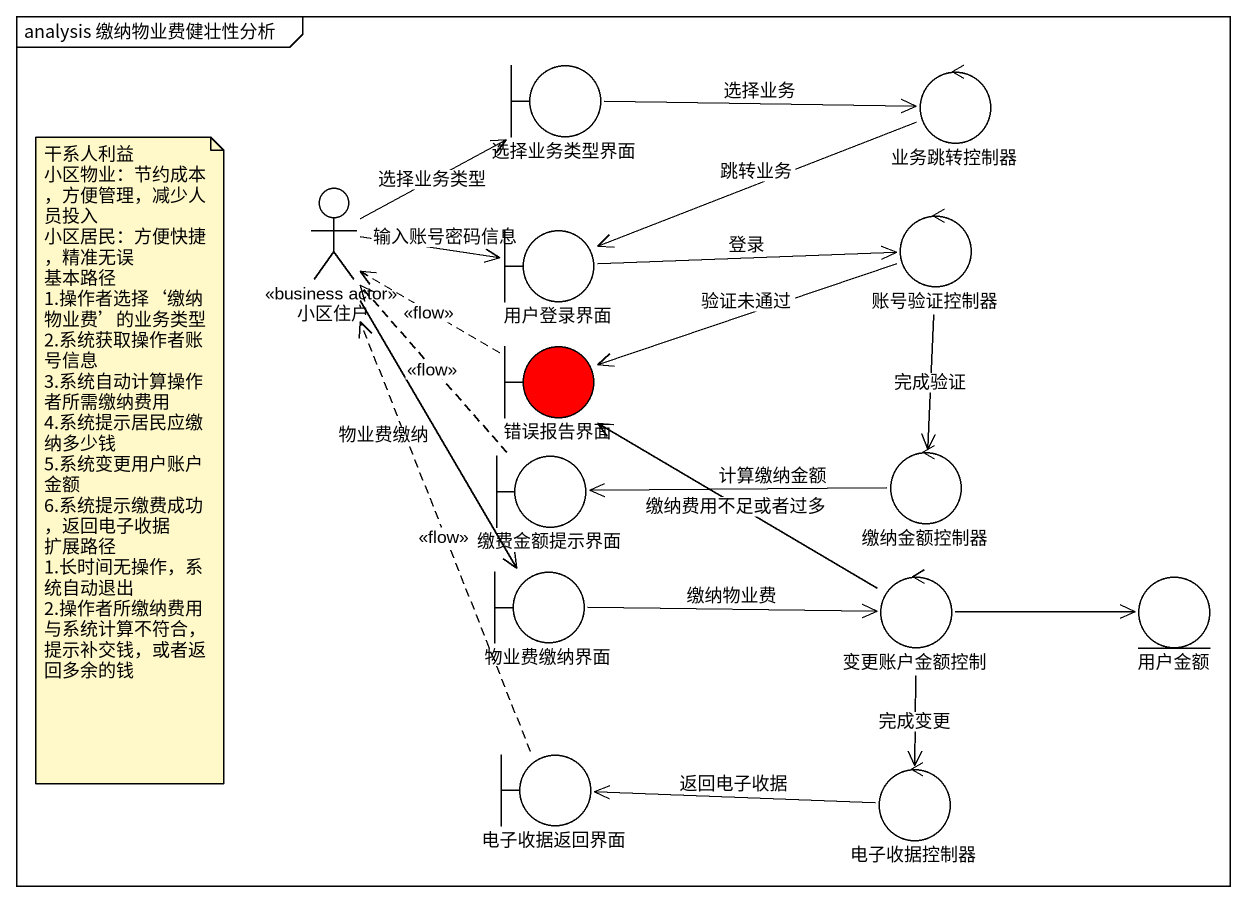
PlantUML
@startuml
mainframe analysis 缴纳物业费健壮性分析
boundary 选择业务类型界面
control 业务跳转控制器
actor 小区住户 <<business actor>>
boundary 用户登录界面
control 账号验证控制器
boundary 错误报告界面 #FF0000
boundary 缴费金额提示界面
control 缴纳金额控制器
boundary 物业费缴纳界面
control 变更账户金额控制
entity 用户金额
boundary 电子收据返回界面
control 电子收据控制器
选择业务类型界面 -right-> 业务跳转控制器 : 选择业务
业务跳转控制器 -left-> 用户登录界面 : 跳转业务
小区住户 -up-> 选择业务类型界面 : 选择业务类型
小区住户 -right-> 用户登录界面 : 输入账号密码信息
小区住户 --> 物业费缴纳界面 : 物业费缴纳
用户登录界面 -right-> 账号验证控制器 : 登录
账号验证控制器 -left-> 错误报告界面 : 验证未通过
账号验证控制器 --> 缴纳金额控制器 : 完成验证
错误报告界面 .left.> 小区住户 : <<flow>>
缴费金额提示界面 .up.> 小区住户 : <<flow>>
缴纳金额控制器 -left-> 缴费金额提示界面 : 计算缴纳金额
物业费缴纳界面 -right-> 变更账户金额控制 : 缴纳物业费
变更账户金额控制 -up-> 错误报告界面 : 缴纳费用不足或者过多
变更账户金额控制 -right-> 用户金额
变更账户金额控制 --> 电子收据控制器 : 完成变更
电子收据返回界面 .up.> 小区住户 : <<flow>>
电子收据控制器 -left-> 电子收据返回界面 : 返回电子收据
note as N1
  干系人利益
  小区物业：节约成本，方便管理，减少人员投入
  小区居民：方便快捷，精准无误
  基本路径
  1.操作者选择‘缴纳物业费’的业务类型
  2.系统获取操作者账号信息
  3.系统自动计算操作者所需缴纳费用
  4.系统提示居民应缴纳多少钱
  5.系统变更用户账户金额
  6.系统提示缴费成功，返回电子收据
  扩展路径
  1.长时间无操作，系统自动退出
  2.操作者所缴纳费用与系统计算不符合，提示补交钱，或者返回多余的钱
end note
@enduml
